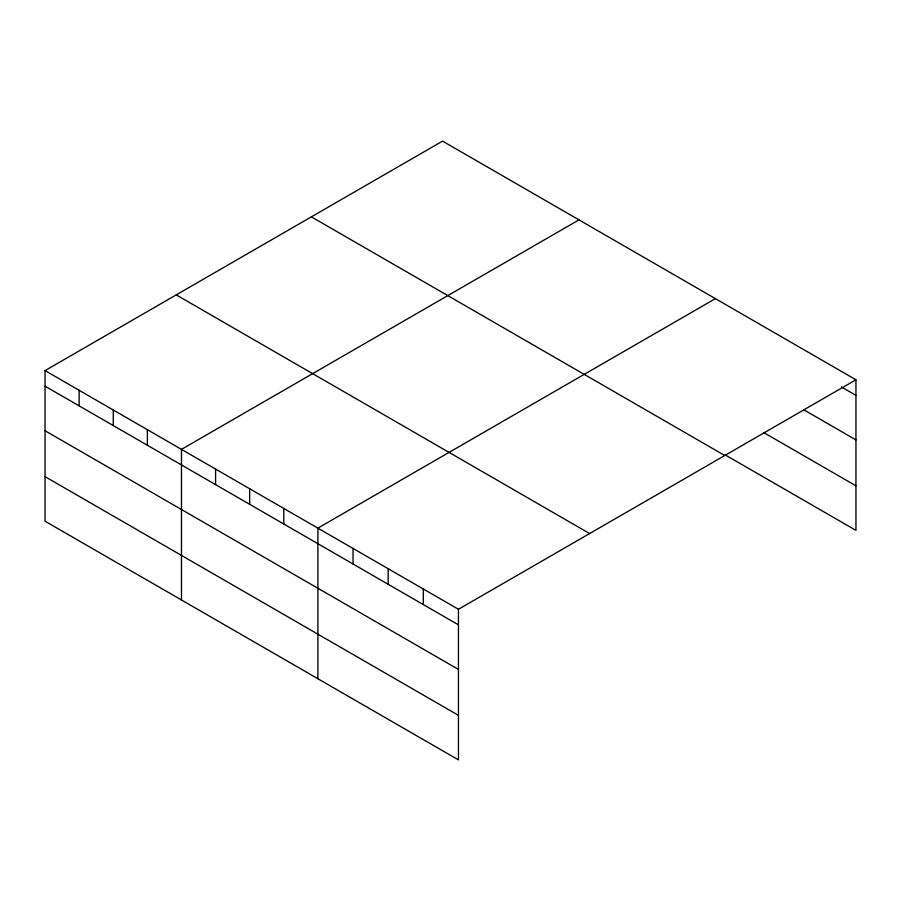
<?xml version="1.0" encoding="UTF-8"?>
<svg xmlns="http://www.w3.org/2000/svg" width="901" height="901" viewBox="0 0 901 901"><rect width="100%" height="100%" fill="white"/><g stroke="black" fill="none" stroke-linecap="round" stroke-linejoin="round"><path stroke-width="1.35" d="M458.44 669.409L458.44 609.29L45.05 370.615L45.05 521.217L458.44 759.881L458.44 669.409L45.05 430.746M725.091 454.836L855.95 530.385L855.95 379.783L442.56 141.119L45.05 370.615M578.971 219.878L181.473 449.374L181.473 599.976M715.394 298.636L317.895 528.132L317.895 678.735M458.44 609.29L855.95 379.783M841.41 386.957L855.95 395.359M803.85 409.831L855.95 439.913M763.868 432.66L855.95 485.83M311.374 216.848L724.776 455.523M176.224 294.875L589.626 533.55M45.05 386.18L458.44 624.855M45.05 476.652L458.44 715.326M423.301 588.995L423.301 604.56M388.173 568.711L388.173 584.276M353.034 548.427L353.034 563.992M283.781 508.446L283.781 524.01M249.678 488.759L249.678 504.323M215.576 469.061L215.576 484.637M147.37 429.687L147.37 445.252M113.256 410L113.256 425.565M79.153 390.302L79.153 405.867"/></g></svg>
